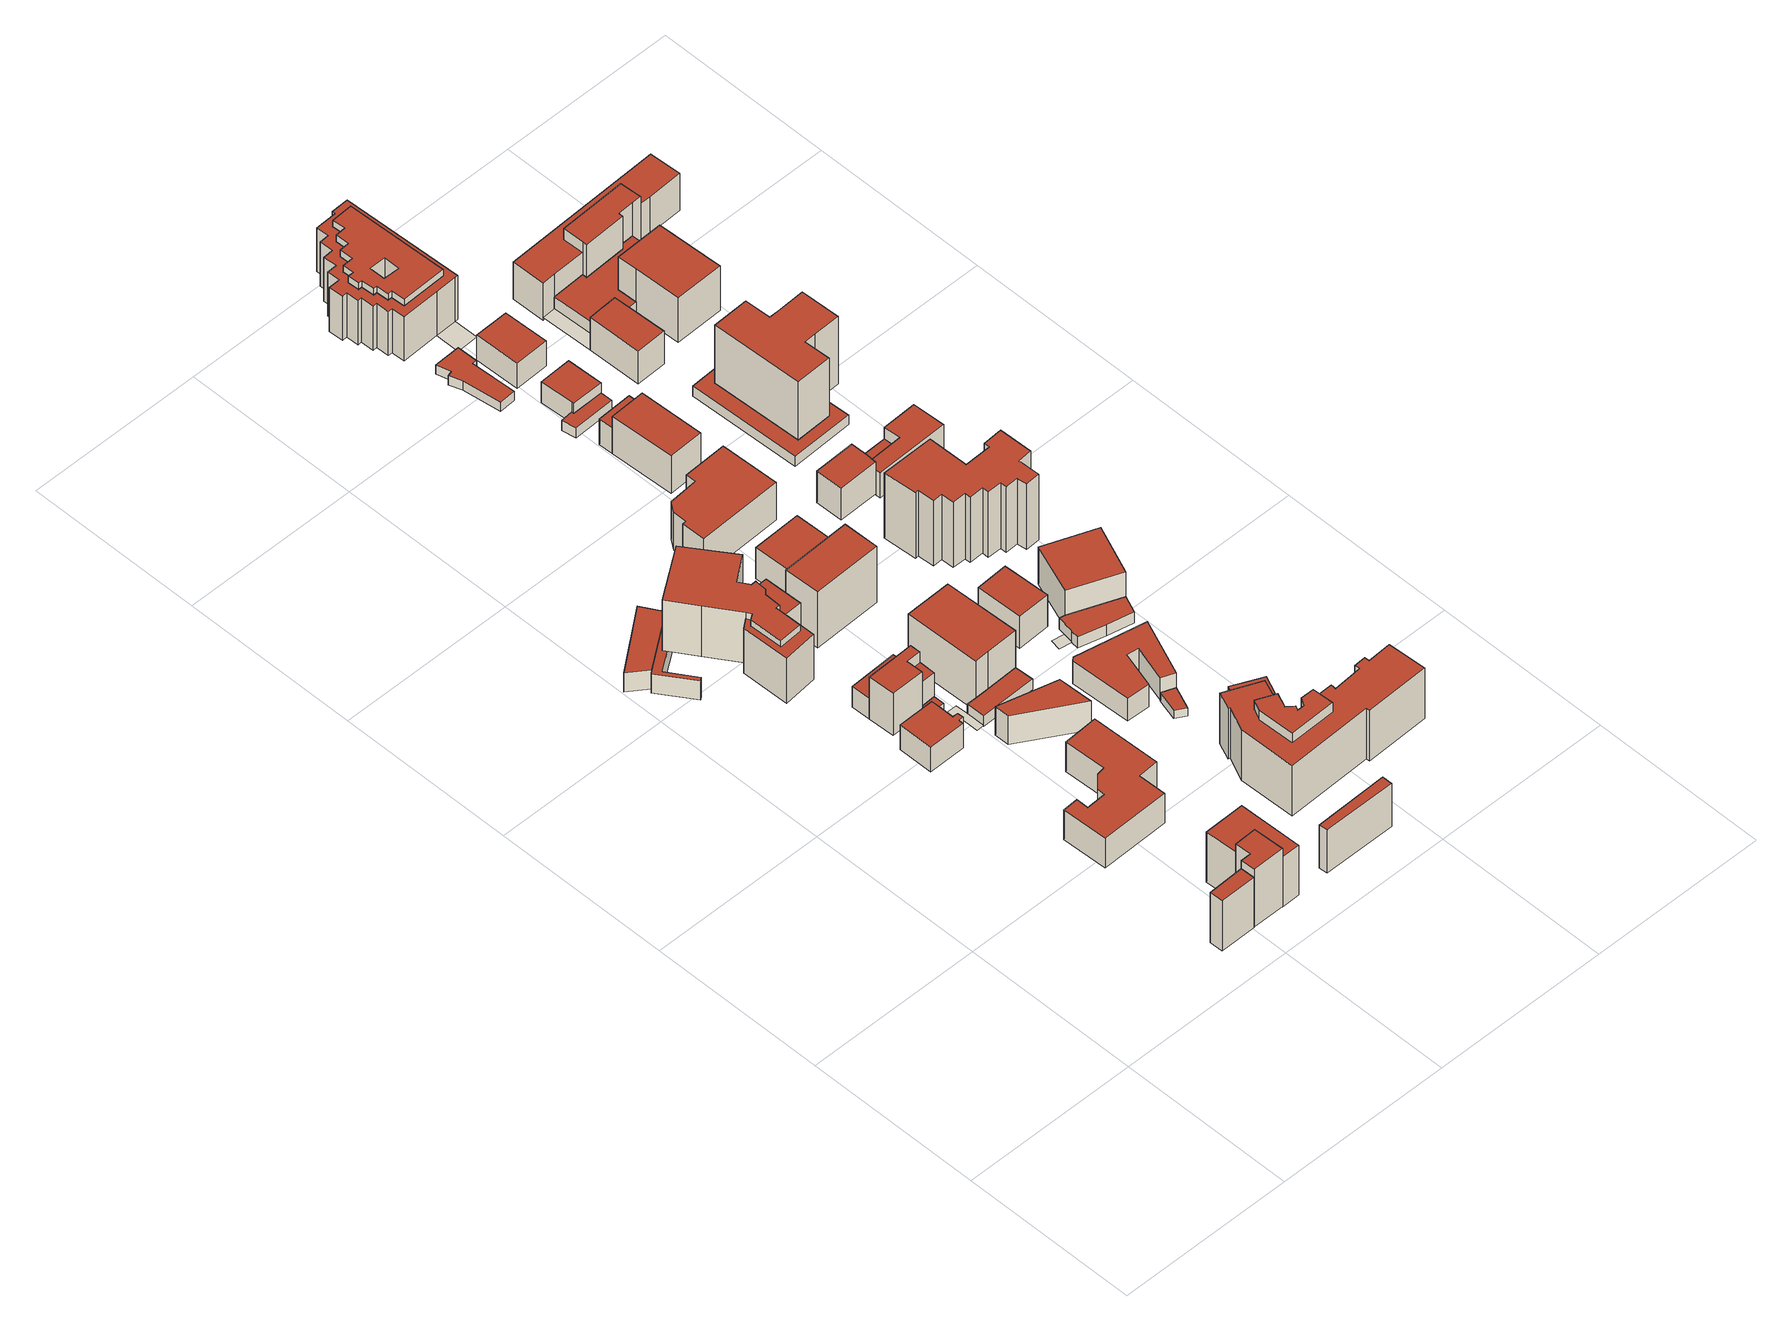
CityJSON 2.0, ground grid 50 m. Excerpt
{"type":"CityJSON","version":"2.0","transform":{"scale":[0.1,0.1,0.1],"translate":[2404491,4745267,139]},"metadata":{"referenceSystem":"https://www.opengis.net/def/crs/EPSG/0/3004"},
"CityObjects":{
"building1":{"type":"Building","attributes":{"ELEVATION":155.09,"GRONDA":171.59,"PIEDE":155.09,"ALTEZZA":16.5,"VOLUME":5678.21},"geometry":[{"type":"Solid","lod":"2","boundaries":[[[[0,1,2,3]],[[1,4,5,2]],[[6,4,1,0]],[[6,0,3,7]],[[4,6,7,5]],[[7,3,2,5]]]],"semantics":{"surfaces":[{"type":"WallSurface","hasWindows":0},{"type":"WallSurface","hasWindows":1},{"type":"GroundSurface"},{"type":"RoofSurface"}],"values":[[0,1,2,1,1,3]]}}]},
"building2":{"type":"Building","attributes":{"ELEVATION":155.25,"GRONDA":174.32,"PIEDE":155.25,"ALTEZZA":19.07,"VOLUME":1590.7},"geometry":[{"type":"Solid","lod":"2","boundaries":[[[[8,9,10,11,12,13]],[[8,13,14,15]],[[13,12,16,14]],[[12,11,17,16]],[[11,10,18,17]],[[10,9,19,18]],[[9,8,15,19]],[[15,14,16,17,18,19]]]],"semantics":{"surfaces":[{"type":"GroundSurface"},{"type":"WallSurface","hasWindows":0},{"type":"WallSurface","hasWindows":1},{"type":"RoofSurface"}],"values":[[0,1,2,2,2,1,2,3]]}}]},
"building3":{"type":"Building","attributes":{"ELEVATION":155.09,"GRONDA":171.59,"PIEDE":155.09,"ALTEZZA":16.5,"VOLUME":5678.21},"geometry":[{"type":"Solid","lod":"2","boundaries":[[[[20,21,22,23,24,25]],[[20,25,26,27]],[[25,24,28,26]],[[24,23,29,28]],[[23,22,30,29]],[[22,21,31,30]],[[21,20,27,31]],[[27,26,28,29,30,31]]]],"semantics":{"surfaces":[{"type":"GroundSurface"},{"type":"WallSurface","hasWindows":0},{"type":"WallSurface","hasWindows":1},{"type":"RoofSurface"}],"values":[[0,1,1,1,2,2,2,3]]}}]},
"building4":{"type":"Building","attributes":{"ELEVATION":153.44,"GRONDA":161.54,"PIEDE":153.44,"ALTEZZA":8.1,"VOLUME":833.76},"geometry":[{"type":"Solid","lod":"2","boundaries":[[[[32,33,34,35,36,37,38,39,40]],[[32,40,41,42]],[[40,39,43,41]],[[39,38,44,43]],[[38,37,45,44]],[[37,36,46,45]],[[36,35,47,46]],[[35,34,48,47]],[[34,33,49,48]],[[33,32,42,49]],[[42,41,43,44,45,46,47,48,49]]]],"semantics":{"surfaces":[{"type":"GroundSurface"},{"type":"WallSurface","hasWindows":1},{"type":"WallSurface","hasWindows":0},{"type":"RoofSurface"}],"values":[[0,1,1,2,2,1,1,2,2,2,3]]}}]},
"building5":{"type":"Building","attributes":{"ELEVATION":154.65,"GRONDA":164.41,"PIEDE":154.65,"ALTEZZA":9.76,"VOLUME":3986.18},"geometry":[{"type":"Solid","lod":"2","boundaries":[[[[50,51,52,53,54,55,56,57,58,59,60,61,62]],[[50,62,63,64]],[[62,61,65,63]],[[61,60,66,65]],[[60,59,67,66]],[[59,58,68,67]],[[58,57,69,68]],[[57,56,70,69]],[[56,55,71,70]],[[55,54,72,71]],[[54,53,73,72]],[[53,52,74,73]],[[52,51,75,74]],[[51,50,64,75]],[[64,63,65,66,67,68,69,70,71,72,73,74,75]]]],"semantics":{"surfaces":[{"type":"GroundSurface"},{"type":"WallSurface","hasWindows":0},{"type":"WallSurface","hasWindows":1},{"type":"RoofSurface"}],"values":[[0,1,1,1,1,2,1,2,1,1,1,2,2,1,3]]}}]},
"building6":{"type":"Building","attributes":{"ELEVATION":139.42,"GRONDA":145.74,"PIEDE":139.42,"ALTEZZA":6.32,"VOLUME":782.54},"geometry":[{"type":"Solid","lod":"2","boundaries":[[[[76,77,78,79]],[[76,79,80,81]],[[79,78,82,80]],[[78,77,83,82]],[[77,76,81,83]],[[81,80,82,83]]]],"semantics":{"surfaces":[{"type":"GroundSurface"},{"type":"WallSurface","hasWindows":1},{"type":"WallSurface","hasWindows":0},{"type":"RoofSurface"}],"values":[[0,1,2,1,1,3]]}}]},
"building7":{"type":"Building","attributes":{"ELEVATION":152.6,"GRONDA":169.29,"PIEDE":152.6,"ALTEZZA":16.69,"VOLUME":6690.58},"geometry":[{"type":"Solid","lod":"2","boundaries":[[[[84,85,86,87,88,89,90,91,92,93,94,95,96,97,98,99,100]],[[84,100,101,102]],[[100,99,103,101]],[[99,98,104,103]],[[98,97,105,104]],[[97,96,106,105]],[[96,95,107,106]],[[95,94,108,107]],[[94,93,109,108]],[[93,92,110,109]],[[92,91,111,110]],[[91,90,112,111]],[[90,89,113,112]],[[89,88,114,113]],[[88,87,115,114]],[[87,86,116,115]],[[86,85,117,116]],[[85,84,102,117]],[[102,101,103,104,105,106,107,108,109,110,111,112,113,114,115,116,117]]]],"semantics":{"surfaces":[{"type":"GroundSurface"},{"type":"WallSurface","hasWindows":1},{"type":"WallSurface","hasWindows":0},{"type":"RoofSurface"}],"values":[[0,1,1,1,1,1,2,2,1,2,2,1,1,1,1,2,1,2,3]]}}]},
"building8":{"type":"Building","attributes":{"ELEVATION":152.6,"GRONDA":167.43,"PIEDE":152.6,"ALTEZZA":14.83,"VOLUME":1629.5},"geometry":[{"type":"Solid","lod":"2","boundaries":[[[[97,96,95,94,93,92,91,90,89,88,87,118,119,120,121,122,123]],[[97,123,124,125]],[[123,122,126,124]],[[122,121,127,126]],[[121,120,128,127]],[[120,119,129,128]],[[119,118,130,129]],[[118,87,131,130]],[[87,88,132,131]],[[88,89,133,132]],[[89,90,134,133]],[[90,91,135,134]],[[91,92,136,135]],[[92,93,137,136]],[[93,94,138,137]],[[94,95,139,138]],[[95,96,140,139]],[[96,97,125,140]],[[125,124,126,127,128,129,130,131,132,133,134,135,136,137,138,139,140]]]],"semantics":{"surfaces":[{"type":"GroundSurface"},{"type":"WallSurface","hasWindows":0},{"type":"WallSurface","hasWindows":1},{"type":"RoofSurface"}],"values":[[0,1,1,2,2,2,2,2,2,1,1,1,2,2,2,2,1,1,3]]}}]},
"building9":{"type":"Building","attributes":{"ELEVATION":152.77,"GRONDA":166.71,"PIEDE":152.77,"ALTEZZA":13.94,"VOLUME":1136.3},"geometry":[{"type":"Solid","lod":"2","boundaries":[[[[141,142,143,144,145,146]],[[141,146,147,148]],[[146,145,149,147]],[[145,144,150,149]],[[144,143,151,150]],[[143,142,152,151]],[[142,141,148,152]],[[148,147,149,150,151,152]]]],"semantics":{"surfaces":[{"type":"GroundSurface"},{"type":"WallSurface","hasWindows":0},{"type":"RoofSurface"}],"values":[[0,1,1,1,1,1,1,2]]}}]},
"building10":{"type":"Building","attributes":{"ELEVATION":154.11,"GRONDA":0,"PIEDE":154.11,"ALTEZZA":0,"VOLUME":0},"geometry":[{"type":"MultiSurface","lod":"0","boundaries":[[[153,154,155,156,157,158,159]]]}]},
"building11":{"type":"Building","attributes":{"ELEVATION":152.77,"GRONDA":159.63,"PIEDE":152.77,"ALTEZZA":6.86,"VOLUME":498.97},"geometry":[{"type":"Solid","lod":"2","boundaries":[[[[146,145,160,161]],[[146,161,162,163]],[[161,160,164,162]],[[160,145,165,164]],[[145,146,163,165]],[[163,162,164,165]]]],"semantics":{"surfaces":[{"type":"GroundSurface"},{"type":"WallSurface","hasWindows":0},{"type":"WallSurface","hasWindows":1},{"type":"RoofSurface"}],"values":[[0,1,1,2,2,3]]}}]},
"building12":{"type":"Building","attributes":{"ELEVATION":147.28,"GRONDA":145.74,"PIEDE":139.42,"ALTEZZA":6.32,"VOLUME":504.77},"geometry":[{"type":"Solid","lod":"2","boundaries":[[[[166,167,168,169]],[[170,171,167,166,172,173,77,76,174]],[[170,174,175,176]],[[174,76,81,175]],[[76,77,83,81]],[[77,173,177,83]],[[173,172,178,177]],[[172,166,169,178]],[[167,171,179,168]],[[171,170,176,179]],[[176,175,81,83,177,178,169,168,179]]]],"semantics":{"surfaces":[{"type":"WallSurface","hasWindows":0},{"type":"GroundSurface"},{"type":"WallSurface","hasWindows":1},{"type":"RoofSurface"}],"values":[[0,1,2,0,0,2,2,2,2,0,3]]}}]},
"building13":{"type":"Building","attributes":{"ELEVATION":153.4,"GRONDA":155.44,"PIEDE":153.4,"ALTEZZA":2.04,"VOLUME":24.56},"geometry":[{"type":"Solid","lod":"2","boundaries":[[[[180,181,182,183]],[[180,183,184,185]],[[183,182,186,184]],[[182,181,187,186]],[[181,180,185,187]],[[185,184,186,187]]]],"semantics":{"surfaces":[{"type":"GroundSurface"},{"type":"WallSurface","hasWindows":1},{"type":"WallSurface","hasWindows":0},{"type":"RoofSurface"}],"values":[[0,1,1,2,2,3]]}}]},
"building14":{"type":"Building","attributes":{"ELEVATION":153.4,"GRONDA":163.34,"PIEDE":153.4,"ALTEZZA":9.94,"VOLUME":185.94},"geometry":[{"type":"Solid","lod":"2","boundaries":[[[[181,180,188,189]],[[181,189,190,191]],[[189,188,192,190]],[[188,180,193,192]],[[180,181,191,193]],[[191,190,192,193]]]],"semantics":{"surfaces":[{"type":"GroundSurface"},{"type":"WallSurface","hasWindows":1},{"type":"WallSurface","hasWindows":0},{"type":"RoofSurface"}],"values":[[0,1,2,1,2,3]]}}]},
"building15":{"type":"Building","attributes":{"ELEVATION":153.81,"GRONDA":163.35,"PIEDE":153.81,"ALTEZZA":9.54,"VOLUME":1057.2},"geometry":[{"type":"Solid","lod":"2","boundaries":[[[[194,195,196,197]],[[194,197,198,199]],[[197,196,200,198]],[[196,195,201,200]],[[195,194,199,201]],[[199,198,200,201]]]],"semantics":{"surfaces":[{"type":"GroundSurface"},{"type":"WallSurface","hasWindows":1},{"type":"WallSurface","hasWindows":0},{"type":"RoofSurface"}],"values":[[0,1,1,1,2,3]]}}]},
"building16":{"type":"Building","attributes":{"ELEVATION":155.64,"GRONDA":169.77,"PIEDE":155.64,"ALTEZZA":14.13,"VOLUME":3798.11},"geometry":[{"type":"Solid","lod":"2","boundaries":[[[[202,203,204,205]],[[202,205,206,207]],[[205,204,208,206]],[[204,203,209,208]],[[203,202,207,209]],[[207,206,208,209]]]],"semantics":{"surfaces":[{"type":"GroundSurface"},{"type":"WallSurface","hasWindows":0},{"type":"WallSurface","hasWindows":1},{"type":"RoofSurface"}],"values":[[0,1,2,2,2,3]]}}]},
"building17":{"type":"Building","attributes":{"ELEVATION":153.82,"GRONDA":157.24,"PIEDE":153.82,"ALTEZZA":3.42,"VOLUME":283.52},"geometry":[{"type":"Solid","lod":"2","boundaries":[[[[210,211,212,213,214,215]],[[210,215,216,217]],[[215,214,218,216]],[[214,213,219,218]],[[213,212,220,219]],[[212,211,221,220]],[[211,210,217,221]],[[217,216,218,219,220,221]]]],"semantics":{"surfaces":[{"type":"GroundSurface"},{"type":"WallSurface","hasWindows":1},{"type":"WallSurface","hasWindows":0},{"type":"RoofSurface"}],"values":[[0,1,1,2,1,2,1,3]]}}]},
"building18":{"type":"Building","attributes":{"ELEVATION":152.99,"GRONDA":169.44,"PIEDE":152.99,"ALTEZZA":16.45,"VOLUME":4507.54},"geometry":[{"type":"Solid","lod":"2","boundaries":[[[[222,223,224,225,226]],[[222,226,227,228]],[[226,225,229,227]],[[225,224,230,229]],[[224,223,231,230]],[[223,222,228,231]],[[228,227,229,230,231]]]],"semantics":{"surfaces":[{"type":"GroundSurface"},{"type":"WallSurface","hasWindows":0},{"type":"WallSurface","hasWindows":1},{"type":"RoofSurface"}],"values":[[0,1,2,1,2,1,3]]}}]},
"building19":{"type":"Building","attributes":{"ELEVATION":147.46,"GRONDA":166.02,"PIEDE":147.46,"ALTEZZA":18.56,"VOLUME":3556.23},"geometry":[{"type":"Solid","lod":"2","boundaries":[[[[232,233,234,235]],[[232,235,236,237]],[[235,234,238,236]],[[234,233,239,238]],[[233,232,237,239]],[[237,236,238,239]]]],"semantics":{"surfaces":[{"type":"GroundSurface"},{"type":"WallSurface","hasWindows":1},{"type":"WallSurface","hasWindows":0},{"type":"RoofSurface"}],"values":[[0,1,1,2,1,3]]}}]},
"building20":{"type":"Building","attributes":{"ELEVATION":154.05,"GRONDA":173.48,"PIEDE":154.05,"ALTEZZA":19.43,"VOLUME":2130.13},"geometry":[{"type":"Solid","lod":"2","boundaries":[[[[240,241,242,243,244,245,246,247,248,249,250]],[[240,250,251,252]],[[250,249,253,251]],[[249,248,254,253]],[[248,247,255,254]],[[247,246,256,255]],[[246,245,257,256]],[[245,244,258,257]],[[244,243,259,258]],[[243,242,260,259]],[[242,241,261,260]],[[241,240,252,261]],[[252,251,253,254,255,256,257,258,259,260,261]]]],"semantics":{"surfaces":[{"type":"GroundSurface"},{"type":"WallSurface","hasWindows":0},{"type":"WallSurface","hasWindows":1},{"type":"RoofSurface"}],"values":[[0,1,2,1,2,2,1,2,2,2,2,1,3]]}}]},
"building21":{"type":"Building","attributes":{"ELEVATION":147.35,"GRONDA":157.53,"PIEDE":147.35,"ALTEZZA":10.18,"VOLUME":1728.97},"geometry":[{"type":"Solid","lod":"2","boundaries":[[[[262,263,264,265,266]],[[262,266,267,268]],[[266,265,269,267]],[[265,264,270,269]],[[264,263,271,270]],[[263,262,268,271]],[[268,267,269,270,271]]]],"semantics":{"surfaces":[{"type":"GroundSurface"},{"type":"WallSurface","hasWindows":1},{"type":"WallSurface","hasWindows":0},{"type":"RoofSurface"}],"values":[[0,1,1,1,2,1,3]]}}]},
"building22":{"type":"Building","attributes":{"ELEVATION":152.75,"GRONDA":155.49,"PIEDE":152.75,"ALTEZZA":2.74,"VOLUME":63.72},"geometry":[{"type":"Solid","lod":"2","boundaries":[[[[272,273,274,275]],[[272,275,276,277]],[[275,274,278,276]],[[274,273,279,278]],[[273,272,277,279]],[[277,276,278,279]]]],"semantics":{"surfaces":[{"type":"GroundSurface"},{"type":"WallSurface","hasWindows":0},{"type":"WallSurface","hasWindows":1},{"type":"RoofSurface"}],"values":[[0,1,1,2,2,3]]}}]},
"building23":{"type":"Building","attributes":{"ELEVATION":150.79,"GRONDA":163.17,"PIEDE":150.79,"ALTEZZA":12.38,"VOLUME":4293.6},"geometry":[{"type":"Solid","lod":"2","boundaries":[[[[280,281,282,283,284,285,286,287,288]],[[280,288,289,290]],[[288,287,291,289]],[[287,286,292,291]],[[286,285,293,292]],[[285,284,294,293]],[[284,283,295,294]],[[283,282,296,295]],[[282,281,297,296]],[[281,280,290,297]],[[290,289,291,292,293,294,295,296,297]]]],"semantics":{"surfaces":[{"type":"GroundSurface"},{"type":"WallSurface","hasWindows":0},{"type":"WallSurface","hasWindows":1},{"type":"RoofSurface"}],"values":[[0,1,1,2,2,2,2,1,1,2,3]]}}]},
"building24":{"type":"Building","attributes":{"ELEVATION":153.03,"GRONDA":160.4,"PIEDE":153.03,"ALTEZZA":7.37,"VOLUME":1882.48},"geometry":[{"type":"Solid","lod":"2","boundaries":[[[[298,299,300,301,302,303,304,305,306]],[[298,306,307,308]],[[306,305,309,307]],[[305,304,310,309]],[[304,303,311,310]],[[303,302,312,311]],[[302,301,313,312]],[[301,300,314,313]],[[300,299,315,314]],[[299,298,308,315]],[[308,307,309,310,311,312,313,314,315]]]],"semantics":{"surfaces":[{"type":"GroundSurface"},{"type":"WallSurface","hasWindows":0},{"type":"WallSurface","hasWindows":1},{"type":"RoofSurface"}],"values":[[0,1,1,2,2,2,1,1,2,1,3]]}}]},
"building25":{"type":"Building","attributes":{"ELEVATION":152.65,"GRONDA":163.17,"PIEDE":152.65,"ALTEZZA":10.52,"VOLUME":1243.44},"geometry":[{"type":"Solid","lod":"2","boundaries":[[[[316,317,318,319]],[[316,319,320,321]],[[319,318,322,320]],[[318,317,323,322]],[[317,316,321,323]],[[321,320,322,323]]]],"semantics":{"surfaces":[{"type":"GroundSurface"},{"type":"WallSurface","hasWindows":0},{"type":"WallSurface","hasWindows":1},{"type":"RoofSurface"}],"values":[[0,1,1,2,2,3]]}}]},
"building26":{"type":"Building","attributes":{"ELEVATION":152.77,"GRONDA":0,"PIEDE":152.77,"ALTEZZA":0,"VOLUME":0},"geometry":[{"type":"MultiSurface","lod":"0","boundaries":[[[324,325,326,327,328]]]}]},
"building27":{"type":"Building","attributes":{"ELEVATION":153.93,"GRONDA":170.49,"PIEDE":153.93,"ALTEZZA":16.56,"VOLUME":8408.69},"geometry":[{"type":"Solid","lod":"2","boundaries":[[[[329,330,331,332]],[[330,333,334,331]],[[333,335,336,334]],[[337,338,339,340]],[[335,333,330,329,341,342,343,338,337,344,345,346,347,348,349,350,351,352,353,354,355,356]],[[335,356,357,336]],[[356,355,358,357]],[[355,354,359,358]],[[354,353,360,359]],[[353,352,361,360]],[[352,351,362,361]],[[351,350,363,362]],[[350,349,364,363]],[[349,348,365,364]],[[348,347,366,365]],[[347,346,367,366]],[[346,345,368,367]],[[345,344,369,368]],[[344,337,340,369]],[[338,343,370,339]],[[343,342,371,370]],[[342,341,372,371]],[[341,329,332,372]],[[336,357,358,359,360,361,362,363,364,365,366,367,368,369,340,339,370,371,372,332,331,334]]]],"semantics":{"surfaces":[{"type":"WallSurface","hasWindows":1},{"type":"GroundSurface"},{"type":"WallSurface","hasWindows":0},{"type":"RoofSurface"}],"values":[[0,0,0,0,1,2,0,2,2,2,0,2,0,0,2,0,2,0,0,0,2,2,2,3]]}}]},
"building28":{"type":"Building","attributes":{"ELEVATION":152.4,"GRONDA":154.95,"PIEDE":152.4,"ALTEZZA":2.55,"VOLUME":118.33},"geometry":[{"type":"Solid","lod":"2","boundaries":[[[[373,374,375,376]],[[373,376,377,378]],[[376,375,379,377]],[[375,374,380,379]],[[374,373,378,380]],[[378,377,379,380]]]],"semantics":{"surfaces":[{"type":"GroundSurface"},{"type":"WallSurface","hasWindows":0},{"type":"WallSurface","hasWindows":1},{"type":"RoofSurface"}],"values":[[0,1,2,1,2,3]]}}]},
"building29":{"type":"Building","attributes":{"ELEVATION":150.2,"GRONDA":162.54,"PIEDE":150.2,"ALTEZZA":12.34,"VOLUME":2213.07},"geometry":[{"type":"Solid","lod":"2","boundaries":[[[[381,382,383,384]],[[381,384,385,386]],[[384,383,387,385]],[[383,382,388,387]],[[382,381,386,388]],[[386,385,387,388]]]],"semantics":{"surfaces":[{"type":"GroundSurface"},{"type":"WallSurface","hasWindows":0},{"type":"WallSurface","hasWindows":1},{"type":"RoofSurface"}],"values":[[0,1,1,2,2,3]]}}]},
"building30":{"type":"Building","attributes":{"ELEVATION":152.78,"GRONDA":156.42,"PIEDE":152.78,"ALTEZZA":3.64,"VOLUME":361.86},"geometry":[{"type":"Solid","lod":"2","boundaries":[[[[328,389,390,391]],[[389,392,393,390]],[[392,394,395,393]],[[396,397,394,392,389,328,324,398]],[[396,398,399,400]],[[398,324,401,399]],[[324,328,391,401]],[[394,397,402,395]],[[397,396,400,402]],[[400,399,401,391,390,393,395,402]]]],"semantics":{"surfaces":[{"type":"WallSurface","hasWindows":0},{"type":"WallSurface","hasWindows":1},{"type":"GroundSurface"},{"type":"RoofSurface"}],"values":[[0,1,1,2,0,0,0,1,1,3]]}}]},
"building31":{"type":"Building","attributes":{"ELEVATION":150.2,"GRONDA":158.67,"PIEDE":150.2,"ALTEZZA":8.47,"VOLUME":338.89},"geometry":[{"type":"Solid","lod":"2","boundaries":[[[[382,381,403,404]],[[382,404,405,406]],[[404,403,407,405]],[[403,381,408,407]],[[381,382,406,408]],[[406,405,407,408]]]],"semantics":{"surfaces":[{"type":"GroundSurface"},{"type":"WallSurface","hasWindows":0},{"type":"WallSurface","hasWindows":1},{"type":"RoofSurface"}],"values":[[0,1,1,2,1,3]]}}]},
"building32":{"type":"Building","attributes":{"ELEVATION":146.51,"GRONDA":149.46,"PIEDE":146.51,"ALTEZZA":2.95,"VOLUME":314.22},"geometry":[{"type":"Solid","lod":"2","boundaries":[[[[409,410,411,412,413,414,415,416,417]],[[409,417,418,419]],[[417,416,420,418]],[[416,415,421,420]],[[415,414,422,421]],[[414,413,423,422]],[[413,412,424,423]],[[412,411,425,424]],[[411,410,426,425]],[[410,409,419,426]],[[419,418,420,421,422,423,424,425,426]]]],"semantics":{"surfaces":[{"type":"GroundSurface"},{"type":"WallSurface","hasWindows":1},{"type":"WallSurface","hasWindows":0},{"type":"RoofSurface"}],"values":[[0,1,1,1,1,2,1,1,2,1,3]]}}]},
"building33":{"type":"Building","attributes":{"ELEVATION":150.02,"GRONDA":153.32,"PIEDE":150.02,"ALTEZZA":3.3,"VOLUME":141.04},"geometry":[{"type":"Solid","lod":"2","boundaries":[[[[427,428,429,430]],[[428,431,432,429]],[[432,433,434,435,430,429]],[[431,428,427,436,437,438]],[[431,438,433,432]],[[438,437,434,433]],[[437,436,435,434]],[[436,427,430,435]]]],"semantics":{"surfaces":[{"type":"WallSurface","hasWindows":1},{"type":"RoofSurface"},{"type":"GroundSurface"},{"type":"WallSurface","hasWindows":0}],"values":[[0,0,1,2,3,0,0,3]]}}]},
"building34":{"type":"Building","attributes":{"ELEVATION":149.68,"GRONDA":156.59,"PIEDE":149.68,"ALTEZZA":6.91,"VOLUME":619.64},"geometry":[{"type":"Solid","lod":"2","boundaries":[[[[439,440,441,442,443]],[[439,443,444,445]],[[443,442,446,444]],[[442,441,447,446]],[[441,440,448,447]],[[440,439,445,448]],[[445,444,446,447,448]]]],"semantics":{"surfaces":[{"type":"GroundSurface"},{"type":"WallSurface","hasWindows":0},{"type":"WallSurface","hasWindows":1},{"type":"RoofSurface"}],"values":[[0,1,2,2,1,2,3]]}}]},
"building35":{"type":"Building","attributes":{"ELEVATION":152.28,"GRONDA":164.51,"PIEDE":152.28,"ALTEZZA":12.23,"VOLUME":2741.6},"geometry":[{"type":"Solid","lod":"2","boundaries":[[[[449,450,451,452]],[[449,452,453,454]],[[452,451,455,453]],[[451,450,456,455]],[[450,449,454,456]],[[454,453,455,456]]]],"semantics":{"surfaces":[{"type":"GroundSurface"},{"type":"WallSurface","hasWindows":0},{"type":"WallSurface","hasWindows":1},{"type":"RoofSurface"}],"values":[[0,1,2,1,2,3]]}}]},
"building36":{"type":"Building","attributes":{"ELEVATION":151.36,"GRONDA":161.87,"PIEDE":151.36,"ALTEZZA":10.51,"VOLUME":918.58},"geometry":[{"type":"Solid","lod":"2","boundaries":[[[[457,458,459,460,461]],[[457,461,462,463]],[[461,460,464,462]],[[460,459,465,464]],[[459,458,466,465]],[[458,457,463,466]],[[463,462,464,465,466]]]],"semantics":{"surfaces":[{"type":"GroundSurface"},{"type":"WallSurface","hasWindows":0},{"type":"RoofSurface"}],"values":[[0,1,1,1,1,1,2]]}}]},
"building37":{"type":"Building","attributes":{"ELEVATION":149.71,"GRONDA":157.98,"PIEDE":149.71,"ALTEZZA":8.27,"VOLUME":994.05},"geometry":[{"type":"Solid","lod":"2","boundaries":[[[[467,468,469,470,471]],[[467,471,472,473]],[[471,470,474,472]],[[470,469,475,474]],[[469,468,476,475]],[[468,467,473,476]],[[473,472,474,475,476]]]],"semantics":{"surfaces":[{"type":"GroundSurface"},{"type":"WallSurface","hasWindows":1},{"type":"WallSurface","hasWindows":0},{"type":"RoofSurface"}],"values":[[0,1,2,1,1,2,3]]}}]},
"building38":{"type":"Building","attributes":{"ELEVATION":151.99,"GRONDA":173.64,"PIEDE":151.99,"ALTEZZA":21.65,"VOLUME":8658.91},"geometry":[{"type":"Solid","lod":"2","boundaries":[[[[477,478,479,480,481,482,483,484,485,486,487,488,489,490,491,492,493,494,495,496,497,498]],[[477,498,499,500]],[[498,497,501,499]],[[497,496,502,501]],[[496,495,503,502]],[[495,494,504,503]],[[494,493,505,504]],[[493,492,506,505]],[[492,491,507,506]],[[491,490,508,507]],[[490,489,509,508]],[[489,488,510,509]],[[488,487,511,510]],[[487,486,512,511]],[[486,485,513,512]],[[479,478,514,515]],[[478,477,500,514]],[[500,499,501,502,503,504,505,506,507,508,509,510,511,512,513,516,517,518,519,520,515,514]],[[485,484,516,513]],[[484,483,517,516]],[[483,482,518,517]],[[482,481,519,518]],[[481,480,520,519]],[[480,479,515,520]]]],"semantics":{"surfaces":[{"type":"GroundSurface"},{"type":"WallSurface","hasWindows":0},{"type":"WallSurface","hasWindows":1},{"type":"RoofSurface"}],"values":[[0,1,1,1,2,2,2,1,2,1,1,2,1,2,1,1,1,3,2,2,2,2,2,2]]}}]},
"building39":{"type":"Building","attributes":{"ELEVATION":148.22,"GRONDA":162.68,"PIEDE":148.22,"ALTEZZA":14.46,"VOLUME":3596.04},"geometry":[{"type":"Solid","lod":"2","boundaries":[[[[521,522,523,524]],[[522,525,526,523]],[[525,527,528,526]],[[527,529,530,528]],[[531,532,533,534,529,527,525,522,521,535,536,537,538,539,540,541,542,543,544,545,546,547,548,549],[550,551,552,553,554,555,556,557,558,559,560,561,562,563,564,565,566,567]],[[531,549,568,569]],[[549,548,570,568]],[[548,547,571,570]],[[547,546,572,571]],[[546,545,573,572]],[[545,544,574,573]],[[544,543,575,574]],[[543,542,576,575]],[[542,541,577,576]],[[541,540,578,577]],[[540,539,579,578]],[[539,538,580,579]],[[538,537,581,580]],[[537,536,582,581]],[[536,535,583,582]],[[535,521,524,583]],[[529,534,584,530]],[[534,533,585,584]],[[533,532,586,585]],[[532,531,569,586]],[[550,567,587,588]],[[567,566,589,587]],[[566,565,590,589]],[[565,564,591,590]],[[564,563,592,591]],[[563,562,593,592]],[[562,561,594,593]],[[561,560,595,594]],[[560,559,596,595]],[[559,558,597,596]],[[558,557,598,597]],[[557,556,599,598]],[[556,555,600,599]],[[555,554,601,600]],[[554,553,602,601]],[[553,552,603,602]],[[552,551,604,603]],[[551,550,588,604]],[[569,568,570,571,572,573,574,575,576,577,578,579,580,581,582,583,524,523,526,528,530,584,585,586],[588,587,589,590,591,592,593,594,595,596,597,598,599,600,601,602,603,604]]]],"semantics":{"surfaces":[{"type":"WallSurface","hasWindows":1},{"type":"WallSurface","hasWindows":0},{"type":"GroundSurface"},{"type":"RoofSurface"}],"values":[[0,0,0,1,2,1,0,1,1,1,1,0,0,0,0,0,1,0,0,1,1,1,0,0,0,0,0,0,0,0,0,1,0,1,1,1,1,0,0,1,0,0,0,3]]}}]},
"building40":{"type":"Building","attributes":{"ELEVATION":148.22,"GRONDA":164.84,"PIEDE":148.22,"ALTEZZA":16.62,"VOLUME":5477.19},"geometry":[{"type":"Solid","lod":"2","boundaries":[[[[550,567,566,565,564,563,562,561,560,559,558,557,556,555,554,553,552,551],[605,606,607,608]],[[550,551,609,610]],[[551,552,611,609]],[[552,553,612,611]],[[553,554,613,612]],[[554,555,614,613]],[[555,556,615,614]],[[556,557,616,615]],[[557,558,617,616]],[[558,559,618,617]],[[559,560,619,618]],[[560,561,620,619]],[[561,562,621,620]],[[562,563,622,621]],[[563,564,623,622]],[[564,565,624,623]],[[565,566,625,624]],[[566,567,626,625]],[[567,550,610,626]],[[605,608,627,628]],[[608,607,629,627]],[[607,606,630,629]],[[606,605,628,630]],[[610,609,611,612,613,614,615,616,617,618,619,620,621,622,623,624,625,626],[628,627,629,630]]]],"semantics":{"surfaces":[{"type":"GroundSurface"},{"type":"WallSurface","hasWindows":0},{"type":"WallSurface","hasWindows":1},{"type":"RoofSurface"}],"values":[[0,1,2,2,1,1,2,1,2,2,1,1,2,1,1,1,2,2,1,2,1,2,1,3]]}}]},
"building41":{"type":"Building","attributes":{"ELEVATION":148.22,"GRONDA":0,"PIEDE":148.22,"ALTEZZA":0,"VOLUME":0},"geometry":[{"type":"MultiSurface","lod":"0","boundaries":[[[631,632,531,532]]]}]},
"building42":{"type":"Building","attributes":{"ELEVATION":151.01,"GRONDA":155.54,"PIEDE":151.01,"ALTEZZA":4.53,"VOLUME":229.14},"geometry":[{"type":"Solid","lod":"2","boundaries":[[[[633,634,635,636]],[[633,636,637,638]],[[636,635,639,637]],[[635,634,640,639]],[[634,633,638,640]],[[638,637,639,640]]]],"semantics":{"surfaces":[{"type":"GroundSurface"},{"type":"WallSurface","hasWindows":0},{"type":"WallSurface","hasWindows":1},{"type":"RoofSurface"}],"values":[[0,1,1,2,1,3]]}}]},
"building43":{"type":"Building","attributes":{"ELEVATION":151.99,"GRONDA":155.73,"PIEDE":151.99,"ALTEZZA":3.74,"VOLUME":427.48},"geometry":[{"type":"Solid","lod":"2","boundaries":[[[[477,498,497,496,495,641,642,643]],[[477,643,644,645]],[[643,642,646,644]],[[642,641,647,646]],[[641,495,648,647]],[[495,496,649,648]],[[496,497,650,649]],[[497,498,651,650]],[[498,477,645,651]],[[645,644,646,647,648,649,650,651]]]],"semantics":{"surfaces":[{"type":"GroundSurface"},{"type":"WallSurface","hasWindows":1},{"type":"WallSurface","hasWindows":0},{"type":"RoofSurface"}],"values":[[0,1,2,1,2,1,1,2,2,3]]}}]},
"building44":{"type":"Building","attributes":{"ELEVATION":151.01,"GRONDA":159.35,"PIEDE":151.01,"ALTEZZA":8.34,"VOLUME":1136.18},"geometry":[{"type":"Solid","lod":"2","boundaries":[[[[652,653,654,633,636,635,655]],[[652,655,656,657]],[[655,635,658,656]],[[635,636,659,658]],[[636,633,660,659]],[[633,654,661,660]],[[654,653,662,661]],[[653,652,657,662]],[[657,656,658,659,660,661,662]]]],"semantics":{"surfaces":[{"type":"GroundSurface"},{"type":"WallSurface","hasWindows":1},{"type":"WallSurface","hasWindows":0},{"type":"RoofSurface"}],"values":[[0,1,2,1,2,1,2,2,3]]}}]},
"building45":{"type":"Building","attributes":{"ELEVATION":149.78,"GRONDA":160.62,"PIEDE":149.78,"ALTEZZA":10.84,"VOLUME":1383.61},"geometry":[{"type":"Solid","lod":"2","boundaries":[[[[663,664,665,666,667,668]],[[663,668,669,670]],[[668,667,671,669]],[[667,666,672,671]],[[666,665,673,672]],[[665,664,674,673]],[[664,663,670,674]],[[670,669,671,672,673,674]]]],"semantics":{"surfaces":[{"type":"GroundSurface"},{"type":"WallSurface","hasWindows":1},{"type":"RoofSurface"}],"values":[[0,1,1,1,1,1,1,2]]}}]},
"building46":{"type":"Building","attributes":{"ELEVATION":155.12,"GRONDA":153.99,"PIEDE":150.83,"ALTEZZA":3.16,"VOLUME":806.8},"geometry":[{"type":"Solid","lod":"2","boundaries":[[[[675,676,677,678,679,680,681,682,683,684,685,686]],[[675,686,687,688]],[[686,685,689,687]],[[685,684,690,689]],[[684,683,691,690]],[[683,682,692,691]],[[682,681,693,692]],[[681,680,694,693]],[[680,679,695,694]],[[679,678,696,695]],[[678,677,697,696]],[[677,676,698,697]],[[676,675,688,698]],[[688,687,689,690,691,692,693,694,695,696,697,698]]]],"semantics":{"surfaces":[{"type":"GroundSurface"},{"type":"WallSurface","hasWindows":0},{"type":"WallSurface","hasWindows":1},{"type":"RoofSurface"}],"values":[[0,1,2,2,1,1,1,2,1,2,1,2,1,3]]}}]},
"building47":{"type":"Building","attributes":{"ELEVATION":149.78,"GRONDA":0,"PIEDE":149.78,"ALTEZZA":0,"VOLUME":0},"geometry":[{"type":"MultiSurface","lod":"0","boundaries":[[[667,699,700,666]]]}]},
"building48":{"type":"Building","attributes":{"ELEVATION":150.83,"GRONDA":173.12,"PIEDE":150.83,"ALTEZZA":22.29,"VOLUME":8564.08},"geometry":[{"type":"Solid","lod":"2","boundaries":[[[[675,701,702,682,681,680,679,678,677,676]],[[675,676,703,704]],[[676,677,705,703]],[[677,678,706,705]],[[678,679,707,706]],[[679,680,708,707]],[[680,681,709,708]],[[681,682,710,709]],[[682,702,711,710]],[[702,701,712,711]],[[701,675,704,712]],[[704,703,705,706,707,708,709,710,711,712]]]],"semantics":{"surfaces":[{"type":"GroundSurface"},{"type":"WallSurface","hasWindows":0},{"type":"WallSurface","hasWindows":1},{"type":"RoofSurface"}],"values":[[0,1,2,1,2,1,1,2,2,2,1,3]]}}]},
"building49":{"type":"Building","attributes":{"ELEVATION":149.71,"GRONDA":152.08,"PIEDE":149.71,"ALTEZZA":2.37,"VOLUME":37.62},"geometry":[{"type":"Solid","lod":"2","boundaries":[[[[713,714,715,716]],[[713,716,717,718]],[[716,715,719,717]],[[715,714,720,719]],[[714,713,718,720]],[[718,717,719,720]]]],"semantics":{"surfaces":[{"type":"GroundSurface"},{"type":"WallSurface","hasWindows":0},{"type":"WallSurface","hasWindows":1},{"type":"RoofSurface"}],"values":[[0,1,2,2,1,3]]}}]},
"building50":{"type":"Building","attributes":{"ELEVATION":149.71,"GRONDA":153.68,"PIEDE":149.71,"ALTEZZA":3.97,"VOLUME":1129.77},"geometry":[{"type":"Solid","lod":"2","boundaries":[[[[721,722,723,724,725,715,714,726,727,728,729,730,731,732]],[[721,732,733,734]],[[732,731,735,733]],[[731,730,736,735]],[[730,729,737,736]],[[729,728,738,737]],[[728,727,739,738]],[[727,726,740,739]],[[726,714,741,740]],[[714,715,742,741]],[[715,725,743,742]],[[725,724,744,743]],[[724,723,745,744]],[[723,722,746,745]],[[722,721,734,746]],[[734,733,735,736,737,738,739,740,741,742,743,744,745,746]]]],"semantics":{"surfaces":[{"type":"GroundSurface"},{"type":"WallSurface","hasWindows":1},{"type":"WallSurface","hasWindows":0},{"type":"RoofSurface"}],"values":[[0,1,1,1,2,1,2,1,2,2,2,1,2,1,2,3]]}}]},
"building51":{"type":"Building","attributes":{"ELEVATION":149.84,"GRONDA":164.48,"PIEDE":149.84,"ALTEZZA":14.64,"VOLUME":3731.76},"geometry":[{"type":"Solid","lod":"2","boundaries":[[[[747,748,749,750,751]],[[747,751,752,753]],[[751,750,754,752]],[[750,749,755,754]],[[749,748,756,755]],[[748,747,753,756]],[[753,752,754,755,756]]]],"semantics":{"surfaces":[{"type":"GroundSurface"},{"type":"WallSurface","hasWindows":0},{"type":"WallSurface","hasWindows":1},{"type":"RoofSurface"}],"values":[[0,1,2,2,1,2,3]]}}]},
"building52":{"type":"Building","attributes":{"ELEVATION":148.79,"GRONDA":164.46,"PIEDE":148.79,"ALTEZZA":15.67,"VOLUME":2024.66},"geometry":[{"type":"Solid","lod":"2","boundaries":[[[[757,758,759,760,761,762,763,764,765]],[[757,765,766,767]],[[765,764,768,766]],[[764,763,769,768]],[[763,762,770,769]],[[762,761,771,770]],[[761,760,772,771]],[[760,759,773,772]],[[759,758,774,773]],[[758,757,767,774]],[[767,766,768,769,770,771,772,773,774]]]],"semantics":{"surfaces":[{"type":"GroundSurface"},{"type":"WallSurface","hasWindows":0},{"type":"WallSurface","hasWindows":1},{"type":"RoofSurface"}],"values":[[0,1,2,1,2,1,2,1,2,2,3]]}}]},
"building53":{"type":"Building","attributes":{"ELEVATION":148.79,"GRONDA":161.04,"PIEDE":148.79,"ALTEZZA":12.25,"VOLUME":3841.6},"geometry":[{"type":"Solid","lod":"2","boundaries":[[[[775,757,765,764,763,776,777,778,779,780]],[[775,780,781,782]],[[780,779,783,781]],[[779,778,784,783]],[[778,777,785,784]],[[777,776,786,785]],[[776,763,787,786]],[[763,764,788,787]],[[764,765,789,788]],[[765,757,790,789]],[[757,775,782,790]],[[782,781,783,784,785,786,787,788,789,790]]]],"semantics":{"surfaces":[{"type":"GroundSurface"},{"type":"WallSurface","hasWindows":0},{"type":"WallSurface","hasWindows":1},{"type":"RoofSurface"}],"values":[[0,1,2,1,2,1,1,1,2,2,2,3]]}}]}
},
"vertices":[
[401,42,161],[299,39,161],[299,39,326],[401,42,326],[300,2,161],[300,2,326],[402,2,161],[402,2,326],
[493,2,162],[402,2,162],[401,42,162],[429,42,162],[428,87,162],[490,89,162],[490,89,353],[493,2,353],[428,87,353],[429,42,353],[401,42,353],[402,2,353],
[539,180,161],[544,2,161],[493,2,161],[490,89,161],[428,87,161],[425,178,161],[425,178,326],[539,180,326],[428,87,326],[490,89,326],[493,2,326],[544,2,326],
[335,938,144],[335,901,144],[350,901,144],[351,883,144],[337,883,144],[337,870,144],[233,869,144],[233,967,144],[335,968,144],[335,968,225],[335,938,225],[233,967,225],[233,869,225],[337,870,225],[337,883,225],[351,883,225],[350,901,225],[335,901,225],
[539,652,157],[545,458,157],[487,455,157],[489,376,157],[295,372,157],[291,500,157],[335,503,157],[335,468,157],[390,470,157],[390,491,157],[424,526,157],[446,529,157],[442,646,157],[442,646,254],[539,652,254],[446,529,254],[424,526,254],[390,491,254],[390,470,254],[335,468,254],[335,503,254],[291,500,254],[295,372,254],[489,376,254],[487,455,254],[545,458,254],
[207,1693,4],[58,1587,4],[6,1624,4],[173,1750,4],[173,1750,67],[207,1693,67],[6,1624,67],[58,1587,67],
[299,1539,136],[230,1489,136],[249,1459,136],[262,1460,136],[262,1453,136],[261,1426,136],[249,1414,136],[248,1369,136],[237,1368,136],[238,1293,136],[173,1289,136],[170,1383,136],[185,1393,136],[178,1407,136],[121,1492,136],[71,1567,136],[211,1664,136],[211,1664,303],[299,1539,303],[71,1567,303],[121,1492,303],[178,1407,303],[185,1393,303],[170,1383,303],[173,1289,303],[238,1293,303],[237,1368,303],[248,1369,303],[249,1414,303],[261,1426,303],[262,1453,303],[262,1460,303],[249,1459,303],[230,1489,303],
[296,1461,136],[299,1353,136],[251,1352,136],[252,1263,136],[156,1253,136],[153,1388,136],[153,1388,284],[178,1407,284],[156,1253,284],[252,1263,284],[251,1352,284],[299,1353,284],[296,1461,284],[262,1460,284],[262,1453,284],[261,1426,284],[249,1414,284],[248,1369,284],[237,1368,284],[238,1293,284],[173,1289,284],[170,1383,284],[185,1393,284],
[389,1061,138],[348,1060,138],[349,1014,138],[255,1012,138],[253,1086,138],[388,1090,138],[388,1090,277],[389,1061,277],[253,1086,277],[255,1012,277],[349,1014,277],[348,1060,277],
[414,934,151],[412,968,151],[335,968,151],[335,938,151],[393,937,151],[393,881,151],[414,882,151],
[252,1140,138],[387,1144,138],[387,1144,206],[388,1090,206],[252,1140,206],[253,1086,206],
[121,1492,4],[71,1567,4],[71,1567,67],[121,1492,67],[299,1539,4],[211,1664,4],[112,1485,4],[48,1579,4],[310,1547,4],[310,1547,67],[299,1539,67],[48,1579,67],[112,1485,67],[211,1664,67],
[349,1014,144],[389,1015,144],[390,985,144],[350,985,144],[350,985,164],[349,1014,164],[390,985,164],[389,1015,164],
[348,1060,144],[389,1061,144],[389,1061,243],[389,1015,243],[348,1060,243],[349,1014,243],
[576,801,148],[579,704,148],[414,803,148],[414,844,148],[414,844,243],[576,801,243],[414,803,243],[579,704,243],
[839,2,166],[634,2,166],[633,26,166],[839,31,166],[839,31,308],[839,2,308],[633,26,308],[634,2,308],
[414,882,148],[414,934,148],[440,934,148],[480,935,148],[571,938,148],[573,885,148],[573,885,182],[414,882,182],[571,938,182],[480,935,182],[440,934,182],[414,934,182],
[571,938,140],[480,935,140],[440,934,140],[435,1145,140],[564,1148,140],[564,1148,304],[571,938,304],[435,1145,304],[440,934,304],[480,935,304],
[554,1366,85],[360,1359,85],[356,1458,85],[551,1465,85],[551,1465,270],[554,1366,270],[356,1458,270],[360,1359,270],
[827,356,151],[811,316,151],[830,300,151],[824,288,151],[845,288,151],[855,309,151],[894,309,151],[896,249,151],[764,246,151],[761,348,151],[776,379,151],[776,379,345],[827,356,345],[761,348,345],[764,246,345],[896,249,345],[894,309,345],[855,309,345],[845,288,345],[824,288,345],[830,300,345],[811,316,345],
[550,1492,83],[417,1487,83],[413,1612,83],[549,1617,83],[553,1492,83],[553,1492,185],[550,1492,185],[549,1617,185],[413,1612,185],[417,1487,185],
[796,650,138],[770,587,138],[742,604,138],[760,664,138],[760,664,165],[796,650,165],[742,604,165],[770,587,165],
[550,1684,118],[311,1676,118],[309,1742,118],[320,1743,118],[320,1781,118],[340,1809,118],[422,1816,118],[421,1844,118],[544,1849,118],[544,1849,242],[550,1684,242],[421,1844,242],[422,1816,242],[340,1809,242],[320,1781,242],[320,1743,242],[309,1742,242],[311,1676,242],
[796,650,140],[760,664,140],[789,763,140],[756,768,140],[727,668,140],[662,670,140],[655,840,140],[665,848,140],[861,808,140],[861,808,214],[796,650,214],[665,848,214],[655,840,214],[662,670,214],[727,668,214],[756,768,214],[789,763,214],[760,664,214],
[741,1007,137],[649,1003,137],[645,1133,137],[735,1137,137],[735,1137,242],[741,1007,242],[645,1133,242],[649,1003,242],
[746,936,138],[750,962,138],[715,968,138],[710,939,138],[745,933,138],
[764,246,149],[761,348,149],[761,348,315],[764,246,315],[776,379,149],[776,379,315],[827,356,149],[827,356,315],[1033,301,149],[951,295,149],[951,295,315],[1033,301,315],[896,249,149],[894,309,149],[952,310,149],[1032,315,149],[1065,317,149],[1066,303,149],[1133,307,149],[1139,198,149],[958,192,149],[957,202,149],[714,194,149],[710,353,149],[740,420,149],[735,422,149],[755,469,149],[855,425,149],[855,425,315],[755,469,315],[735,422,315],[740,420,315],[710,353,315],[714,194,315],[957,202,315],[958,192,315],[1139,198,315],[1133,307,315],[1066,303,315],[1065,317,315],[1032,315,315],[952,310,315],[894,309,315],[896,249,315],
[968,534,134],[945,483,134],[868,528,134],[886,573,134],[886,573,160],[968,534,160],[868,528,160],[945,483,160],
[435,2095,112],[534,2099,112],[541,1918,112],[443,1914,112],[443,1914,235],[435,2095,235],[541,1918,235],[534,2099,235],
[742,911,138],[742,911,174],[745,933,174],[814,892,138],[814,892,174],[887,876,138],[887,876,174],[770,979,138],[907,924,138],[754,983,138],[754,983,174],[770,979,174],[746,936,174],[907,924,174],
[434,2135,112],[532,2139,112],[532,2139,197],[534,2099,197],[434,2135,197],[435,2095,197],
[424,2519,75],[412,2519,75],[418,2392,75],[372,2389,75],[358,2496,75],[346,2531,75],[360,2535,75],[349,2575,75],[423,2577,75],[423,2577,105],[424,2519,105],[349,2575,105],[360,2535,105],[346,2531,105],[358,2496,105],[372,2389,105],[418,2392,105],[412,2519,105],
[413,2188,110],[530,2192,110],[530,2192,143],[413,2188,143],[529,2225,110],[529,2225,143],[440,2223,143],[440,2230,143],[405,2227,143],[405,2227,110],[440,2230,110],[440,2223,110],
[529,2225,107],[440,2223,107],[440,2230,107],[435,2323,107],[525,2326,107],[525,2326,176],[529,2225,176],[435,2323,176],[440,2230,176],[440,2223,176],
[907,924,133],[770,979,133],[822,1118,133],[964,1062,133],[964,1062,255],[907,924,255],[822,1118,255],[770,979,255],
[764,1609,124],[762,1580,124],[650,1577,124],[649,1654,124],[763,1657,124],[763,1657,229],[764,1609,229],[649,1654,229],[650,1577,229],[762,1580,229],
[424,2519,107],[513,2521,107],[519,2521,107],[523,2395,107],[428,2392,107],[428,2392,190],[424,2519,190],[523,2395,190],[519,2521,190],[513,2521,190],
[955,1374,130],[958,1280,130],[918,1276,130],[920,1216,130],[880,1214,130],[877,1241,130],[840,1240,130],[840,1258,130],[801,1258,130],[801,1276,130],[760,1275,130],[760,1291,130],[722,1291,130],[721,1327,130],[694,1325,130],[692,1372,130],[682,1371,130],[676,1465,130],[823,1467,130],[825,1353,130],[901,1355,130],[900,1371,130],[900,1371,346],[955,1374,346],[901,1355,346],[825,1353,346],[823,1467,346],[676,1465,346],[682,1371,346],[692,1372,346],[694,1325,346],[721,1327,346],[722,1291,346],[760,1291,346],[760,1275,346],[801,1276,346],[801,1258,346],[958,1280,346],[918,1276,346],[840,1258,346],[840,1240,346],[877,1241,346],[880,1214,346],[920,1216,346],
[277,2751,92],[288,2752,92],[288,2752,237],[277,2751,237],[289,2714,92],[289,2714,237],[301,2715,92],[301,2715,237],[302,2679,92],[302,2679,237],[484,2648,92],[423,2646,92],[316,2642,92],[314,2679,92],[276,2786,92],[262,2785,92],[260,2826,92],[293,2827,92],[291,2862,92],[319,2863,92],[317,2901,92],[345,2902,92],[344,2940,92],[372,2942,92],[370,2977,92],[430,2979,92],[430,2988,92],[479,2990,92],[492,2648,92],[458,2957,92],[398,2954,92],[400,2918,92],[371,2916,92],[372,2878,92],[345,2877,92],[346,2839,92],[316,2838,92],[318,2807,92],[301,2807,92],[303,2775,92],[313,2775,92],[315,2739,92],[325,2739,92],[327,2705,92],[338,2705,92],[340,2667,92],[468,2671,92],[492,2648,237],[484,2648,237],[479,2990,237],[430,2988,237],[430,2979,237],[370,2977,237],[372,2942,237],[344,2940,237],[345,2902,237],[317,2901,237],[319,2863,237],[291,2862,237],[293,2827,237],[260,2826,237],[262,2785,237],[276,2786,237],[314,2679,237],[316,2642,237],[423,2646,237],[468,2671,237],[458,2957,237],[340,2667,237],[338,2705,237],[327,2705,237],[325,2739,237],[315,2739,237],[313,2775,237],[303,2775,237],[301,2807,237],[318,2807,237],[316,2838,237],[346,2839,237],[345,2877,237],[372,2878,237],[371,2916,237],[400,2918,237],[398,2954,237],
[354,2789,92],[354,2745,92],[399,2744,92],[399,2789,92],[398,2954,258],[458,2957,258],[400,2918,258],[371,2916,258],[372,2878,258],[345,2877,258],[346,2839,258],[316,2838,258],[318,2807,258],[301,2807,258],[303,2775,258],[313,2775,258],[315,2739,258],[325,2739,258],[327,2705,258],[338,2705,258],[340,2667,258],[468,2671,258],[399,2789,258],[354,2789,258],[399,2744,258],[354,2745,258],
[423,2577,92],[484,2579,92],
[764,1609,120],[763,1657,120],[869,1660,120],[871,1613,120],[871,1613,165],[764,1609,165],[869,1660,165],[763,1657,165],
[914,1468,130],[917,1406,130],[954,1406,130],[954,1406,167],[955,1374,167],[917,1406,167],[914,1468,167],[823,1467,167],[825,1353,167],[901,1355,167],[900,1371,167],
[970,1571,120],[763,1566,120],[762,1580,120],[966,1663,120],[966,1663,203],[970,1571,203],[869,1660,203],[871,1613,203],[764,1609,203],[762,1580,203],[763,1566,203],
[712,2323,108],[716,2212,108],[631,2209,108],[627,2360,108],[665,2362,108],[710,2364,108],[710,2364,216],[712,2323,216],[665,2362,216],[627,2360,216],[631,2209,216],[716,2212,216],
[861,1993,118],[834,1992,118],[831,2066,118],[728,2062,118],[738,1804,118],[840,1808,118],[837,1881,118],[868,1882,118],[873,1779,118],[697,1772,118],[686,2090,118],[855,2098,118],[855,2098,150],[861,1993,150],[686,2090,150],[697,1772,150],[873,1779,150],[868,1882,150],[837,1881,150],[840,1808,150],[738,1804,150],[728,2062,150],[831,2066,150],[834,1992,150],
[660,2508,108],[623,2506,108],
[941,1996,118],[945,1885,118],[834,1992,341],[861,1993,341],[831,2066,341],[728,2062,341],[738,1804,341],[840,1808,341],[837,1881,341],[868,1882,341],[945,1885,341],[941,1996,341],
[712,2323,107],[710,2364,107],[749,2365,107],[751,2325,107],[751,2325,131],[712,2323,131],[749,2365,131],[710,2364,131],
[922,2437,107],[922,2426,107],[914,2426,107],[778,2422,107],[780,2367,107],[665,2362,107],[660,2508,107],[754,2512,107],[754,2499,107],[874,2504,107],[874,2516,107],[918,2518,107],[918,2518,147],[922,2437,147],[874,2516,147],[874,2504,147],[754,2499,147],[754,2512,147],[660,2508,147],[665,2362,147],[710,2364,147],[749,2365,147],[780,2367,147],[778,2422,147],[914,2426,147],[922,2426,147],
[780,2367,108],[778,2422,108],[914,2426,108],[922,2240,108],[785,2236,108],[785,2236,255],[780,2367,255],[922,2240,255],[914,2426,255],[778,2422,255],
[945,2526,98],[945,2519,98],[918,2518,98],[874,2516,98],[874,2504,98],[754,2499,98],[754,2512,98],[752,2571,98],[942,2579,98],[942,2579,255],[945,2526,255],[752,2571,255],[754,2512,255],[754,2499,255],[874,2504,255],[874,2516,255],[918,2518,255],[945,2519,255],
[983,2527,98],[660,2508,98],[623,2506,98],[621,2601,98],[1077,2620,98],[1082,2531,98],[1082,2531,220],[983,2527,220],[1077,2620,220],[621,2601,220],[623,2506,220],[660,2508,220],[754,2512,220],[752,2571,220],[942,2579,220],[945,2526,220]
]}
